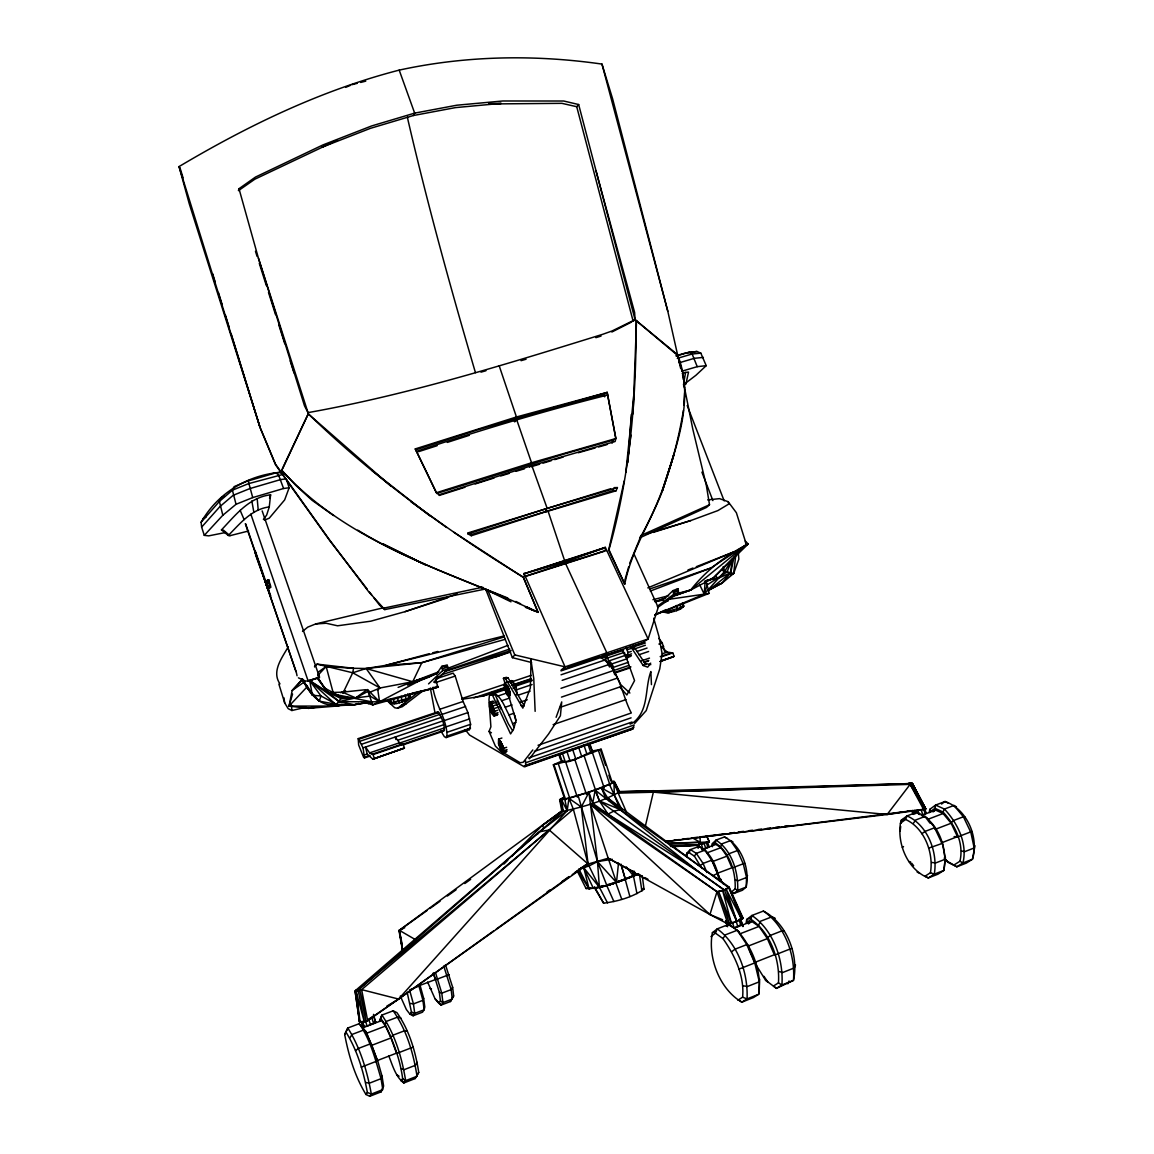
<?xml version="1.0" encoding="UTF-8"?>
<svg xmlns="http://www.w3.org/2000/svg" width="1154" height="1154" viewBox="0 0 1154 1154"><rect width="100%" height="100%" fill="white"/><g stroke="black" fill="none" stroke-linecap="round" stroke-linejoin="round"><path stroke-width="1.5" d="M687.005 856.181L687.034 852.994L690.438 849.604L698.978 846.43C711.859 852.719 716.721 867.996 720.024 880.92M945.429 857.162L943.857 870.419L937.885 874.213L928.35 877.934L925.046 876.203L930.427 872.741C933.874 852.994 924.513 827.981 905.587 819.47L900.437 823.278C897.148 844.281 907.751 869.842 928.35 877.934L934.264 874.169L943.857 870.419C948.054 848.781 938.375 820.754 916.608 812.286L907.058 815.907L901.418 820.105L900.437 823.278M440.842 730.915L444.333 736.656L446.079 737.594L469.534 729.616L470.601 724.294L467.933 712.595L463.1 701.473L455.21 676.071L453.147 673.143L436.313 678.711M619.092 806.574L614.332 795.149L613.928 781.316L611.086 781.72M712.364 846.733L712.436 843.56L715.985 840.098L724.452 836.953L727.337 838.453M739.498 932.158L728.838 924.383L717.254 928.855L712.379 932.735C707.604 957.575 719.505 989.122 741.834 1002.177L753.403 997.561L758.712 994.258C762.174 971.279 752.177 947.29 737.218 930.268L725.52 934.783L722.952 938.577C734.838 955.483 744.633 976.039 742.599 997.186L737.882 1000.186M531.042 661.026L530.335 688L522.834 708.123L505.539 678.624L503.418 678.292L504.731 682.317M489.772 705.743L490.998 703.709L491.445 709.191L494.402 714.037L492.946 714.037L491.359 711.412L489.772 705.743L490.609 705.455M608.648 550.097L608.951 549.722C630.214 475.232 636.402 397.726 636.142 320.567L677.557 354.711C695.299 399.659 675.898 447.247 662.54 490.623C650.524 522.012 631.18 550.746 624.761 584.155L608.648 550.097L624.199 481.03M636.546 320.307L633.056 413.868M490.161 703.998L493.119 708.844L493.566 714.312M494.143 716.086L493.537 708.729L489.57 702.238L489.44 706.912L492.282 714.34L494.143 716.086L497.489 714.946M724.452 836.953C741.575 845.464 750.071 868.976 746.176 887.094L742.397 890.253L733.93 893.47L731.751 891.725L735.156 888.854C735.877 872.222 729.876 852.215 715.336 842.91L715.985 840.098C731.91 850.238 738.488 872.164 737.666 890.34L733.93 893.47L731.506 891.869M502.567 751.211L503.764 750.446L501.947 750.893L499.047 744.301L498.816 741.402L500.014 740.637L498.816 741.402M503.404 750.922L501.182 747.951L499.653 741.128M504.861 686.529L505.279 684.683L507.63 687.64L508.842 695.429L506.491 692.458L504.861 686.529L505.769 684.957L504.904 685.245M502.928 750.735L502.149 745.845L499.177 740.926M503.144 752.971L502.581 745.772L498.6 739.166L498.441 743.71L501.269 751.139L503.144 752.971L506.462 751.817M746.58 923.027L746.725 919.478L751.889 915.483L763.342 911.069C786.768 923.142 799.102 955.252 793.462 980.395L776.411 988.372L765.549 980.193L755.581 964.153M508.842 695.429L510.097 694.593L509.866 691.462L507.63 685.678L506.75 685.966M465.177 729.602L469.563 735.055L523.757 766.487L524.969 766.617L525.661 765.318L525.459 760.327M631.296 414.502L627.935 462.682M778.46 982.891C780.046 959.739 770.569 932.778 751.023 919.349L751.889 915.483C773.324 930.11 783.71 959.666 781.922 984.997L776.411 988.372L773.454 986.006L778.46 982.891L781.922 984.997L793.462 980.395C795.452 955.094 784.936 925.436 763.342 911.069M946.294 860.711L956.854 866.798L962.97 862.947C967.643 843.372 957.632 823.134 944.419 809.069L935.62 805.074L929.778 809.343L929.605 812.2L934.942 808.319L935.62 805.074L945.068 801.496C967.139 809.113 979.14 837.415 972.476 859.225L966.302 863.105L956.854 866.798L948.011 862.355L944.188 858.114M683.788 405.011L684.611 392.778M666.19 609.572L654.808 614.88L704.272 594.151L705.166 580.996M577.447 871.429L586.044 888.508C602.662 888.984 618.299 881.844 633.575 876.117L634.022 871.054M625.857 472.274L634.022 393.024M578.01 871.097L589.059 888.724L606.917 885.652L616.481 882.493L618.515 863.004M654.837 614.995L708.989 593.387L708.585 590.386L722.015 583.159L730.684 572.745L732.069 559.488L724.582 571.504L704.272 594.151L670.618 599.07M263.386 519.401L266.646 515.102L269.271 506.923L270.599 494.806C249.019 497.345 235.387 515.275 221.453 529.917L228.319 535.485L229.963 535.687L248.572 530.984M512.664 730.77L508.323 723.746L495.066 694.448L489.498 694.823L488.979 699.612L490.897 726.804L489.065 731.391L495.383 746.104L499.956 750.634L520.165 762.736L523.209 762.246L532.802 749.941M610.754 488.719L468.149 532.874L467.99 533.898L471.308 535.73L471.438 534.547L612.716 490.724L616.02 490.811L617.419 487.579L614.188 487.637L612.716 490.724M614.649 674.657L612.803 665.469L610.452 662.107L608.865 662.555M900.149 831.313L900.697 826.509M901.058 823.307L901.418 820.105L904.577 818.907M524.969 766.617L632.882 728.953L634.109 724.986L525.777 762.736M708.34 590.112L722.015 583.159L733.655 573.466L735.906 554.136M357.769 530.162C414.488 564.854 478.477 583.823 538.081 612.37L523.252 577.087C446.136 530.22 373.175 476.689 308.277 413.796L281.634 470.197C340.993 535.744 427.773 565.763 507.789 598.017M626.103 647.106L627.935 652.529L627.329 657.506L625.079 655.876L622.756 651.087M929.374 812.546L929.778 809.343M628.281 455.311L630.978 435.116M712.436 843.56L712.09 846.055L715.336 842.91M759.664 979.212L758.712 994.258L747.042 998.917L741.834 1002.177L739.036 999.999M388.552 699.497L389.763 703.45L396.846 703.493L402.169 701.935L401.188 696.28M954.372 864.75L959.94 861.23C964.181 843.329 955.05 824.85 942.977 811.983L934.942 808.319M665.598 841.67L925.825 809.012L912.396 783.508L619.51 791.875C602.388 801.655 582.496 807.093 563.224 811.262L355.071 990.911L359.558 1022.155L367.679 1020.727L398.563 999.061L567.162 810.627L568.965 798.395L601.465 787.894L613.914 782.383L613.928 781.316M317.927 674.239L319.355 677.629L306.387 681.076M683.832 382.378L685.591 372.425L688.534 372.093L685.966 383.719L683.644 385.898M342.825 693.381L352.72 672.782L353.557 668.296L366.121 668.498L421.83 662.67L505.163 639.345M683.442 410.261C675.927 455.022 662.18 499.047 639.604 538.586L641.148 535.528L629.637 563.455M343.531 704.618L336.737 706.06L308.421 708.34L289.034 706.104L292.178 690.481L302.06 679.49M621.717 809.098L614.332 795.149L601.465 787.894L607.624 797.933L728.967 887.859L722.692 890.845L717.009 891.725L592.666 803.328L595.219 790.115L699.093 872.107L724.51 890.152L736.829 921.498L729.501 923.82L727.9 923.95L709.941 914.531L608.201 858.244L590.43 804.093L588.929 792.365L613.914 782.383L619.51 791.875L654.058 792.192L910.131 784.374L912.396 783.508L910.059 783.321L908.357 783.451L912.396 783.508L925.825 809.012L912.295 783.854M705.786 580.722L708.585 590.386L730.684 572.745L734.002 557.281M592.666 803.328L588.929 792.365L561.594 799.953L563.224 811.262L561.782 810.93L559.661 799.722L568.965 798.395L573.365 809.214L361.635 989.642L358.36 991.185L364.361 1021.982L356.139 991.661L355.071 990.911L359.558 1022.155L355.951 990.031M308.219 681.221L250.836 514.121M415.584 449.887L476.919 430.067L607.177 392.403L615.847 438.52L615.14 441.506L532.412 465.437L439.01 494.792L436.4 492.729L415.267 448.906L516.444 416.983L607.177 392.403L615.847 438.52L612.832 440.265L564.162 453.998L436.674 493.479M612.125 443.136L612.832 440.265M645.36 826.091L653.698 790.706L618.198 791.572L619.51 791.875L614.491 781.647M381.152 1091.843L383.618 1086.102L382.017 1076.091L377.675 1060.8L366.092 1031.705L359.211 1023.685L347.816 1028.012L344.7 1034.503C348.58 1055.319 354.884 1076.336 365.977 1094.482L369.77 1096.3L381.152 1091.843L381.786 1089.405M401.924 1080.288L403.813 1083L405.645 1080.678C401.953 1057.8 395.086 1034.33 381.887 1015.087L379.464 1021.29L381.887 1015.087L393.168 1010.803L396.918 1012.635C409.237 1030.003 415.527 1051.51 418.729 1072.412L415.079 1078.586L403.813 1083C395.346 1076.437 392.576 1065.171 388.653 1055.65M514.872 715.379L515.939 720.644L513.718 728.939L510.587 733.944L492.484 695.112L489.498 694.823M635.219 872.525L608.201 858.244L588.078 864.043L398.563 999.061L365.89 1021.492L359.659 1021.737M624.877 580.159L628.685 566.802M339.954 704.719L336.737 706.06L289.034 706.104L292.553 694.059M578.659 104.538L576.726 106.716L633.157 321.259L635.061 319.672L578.659 104.538L563.743 101.018L502.783 100.989L456.883 105.202L414.661 113.121L371.588 125.959L322.947 144.928L255.496 177.067L238.993 188.708L238.431 190.641L254.89 179.173L337.516 140.009M722.577 919.738L709.941 914.531L717.009 891.725L724.149 889.994L729.14 887.109L743.032 918.108L736.829 921.498L722.692 890.845L731.434 923.388L727.9 923.95L717.009 891.725L590.43 804.093L597.483 861.591L599.402 887.311L593.358 888.378L583.78 867.808L580.895 867.62M269.531 498.239L270.599 494.806M662.194 490.854L673.878 454.2M662.54 490.623L674.224 453.94M708.989 593.387L704.272 594.151L707.301 584.833L727.034 571.951L732.069 559.488M974.957 845.694L972.476 859.225L962.97 862.947L959.94 861.23M730.597 574.894L733.655 573.466L738.849 559.127L738.243 552.218M556.113 717.298L561.724 701.92L560.411 715.754L548.525 734.059L529.325 758.842M225.419 532.528L208.73 535.86L204.287 535.355L201.633 527.118L219.996 506.519L233.137 495.326L249.798 488.604L280.667 479.559L286.25 478.852L289.149 487.753L284.663 499.898L269.243 518.189L264.396 520.165M411.127 1013.183L413.132 1015.765L414.733 1013.356L413.435 1003.908L409.555 989.959L420.143 985.574L423.648 998.311L422.912 1000.316L424.153 1009.764L422.494 1012.188L413.132 1015.765L410.002 1014.236L406.367 1009.534L400.323 996.061M382.017 1076.091L381.036 1078.658L382.811 1089.607L371.328 1094.093L369.77 1096.3M562.157 760.904L553.343 764.813L564.782 799.333L567.162 810.627L539.668 831.76L356.139 991.661L360.192 1022.343L361.216 1021.564L362.803 1026.714L367.102 1026.065L375.627 1022.415L373.535 1014.38M664.444 611.548L663.579 612.139L667.906 612.918L676.677 610.654L677.398 608.865L676.374 605.489M905.587 819.47L907.058 815.907C927.816 825.139 938.087 852.561 934.264 874.169L930.427 872.741M787.865 983.799L789.062 980.958M795.539 964.989L794.284 967.917L782.657 972.534L779.109 971.509M400.986 1080.808L402.645 1078.687C400.265 1059.733 393.269 1041.629 385.133 1024.464L386.489 1021.348L397.856 1017.02L401.231 1018.333M710.951 936.63L715.393 933.11L717.254 928.855C738.199 944.232 748.254 973.471 747.042 998.917L742.599 997.186M403.381 744.763L443.929 731.016L444.478 727.871L442.862 720.947L438.679 712.436L437.669 711.931L358.23 738.618L358.634 744.965L363.625 757.341L364.52 757.947L369.583 756.231M689.861 851.94L687.034 852.994L685.966 855.778L690.438 849.604L696.295 853.369L703.074 863.437L706.969 872.539M445.458 964.715L452.656 987.319L453.652 995.96L450.406 1001.542L441.131 1005.091L438.794 1003.273L434.986 998.672L427.6 982.068M282.658 468.697L308.277 413.796M720.846 846.3L722.015 843.79L730.54 840.617L732.905 841.814M450.406 1001.542L453.652 995.96M415.079 1078.586L418.729 1072.412M364.52 757.947L363.063 747.879L358.23 738.618M701.098 843.545L703.074 849.431L709.133 846.906L707.546 842.204L697.059 844.916L670.561 846.502M758.842 924.657L760.457 921.267L772.012 916.781L775.199 918.31M398.116 687.38L412.743 681.74L421.83 662.67L504.211 636.893M345.897 1032.022L347.816 1028.012C360.308 1047.832 367.16 1071.143 371.328 1094.093L367.361 1092.449C363.524 1071.475 357.264 1050.183 345.897 1032.022L344.7 1034.503M402.198 944.405L399.327 930.297L416.378 940.193M942.977 811.983L944.419 809.069L953.94 805.449L956.464 806.848M747.547 875.511L746.551 877.53L746.176 887.094L737.666 890.34L735.156 888.854M699.035 844.699L700.233 842.29L700.074 837.155M942.328 842.853L945.4 859.167L935.75 862.918L931.768 862.471M319.456 676.965L308.248 681.105M616.654 882.449L638.191 874.126L608.389 885.233L599.402 887.311L588.078 864.043L581.313 806.978L588.929 792.365M707.546 842.204L706.234 842.853L709.349 841.973L706.536 835.712L709.349 841.973L706.508 842.708M334.732 141.221L321.937 147.25L370.42 128.339L413.363 115.53L414.661 113.121L399.197 70.12C321.158 90.214 248.067 125.555 179.043 166.58L189.27 203.811L259.982 427.182L275.474 464.124L329.337 539.639L368.703 591.8L384.772 609.601L485.603 588.987L512.39 657.665L531.561 662.511M201.633 527.118L201.113 522.243C217.5 493.494 246.812 475.462 279.585 472.39L282.283 473.645M288.197 646.875C282.095 657.794 271.277 671.368 279.975 683.904M407.535 685.115L436.861 673.604L441.751 666.392L447.218 664.935L448.012 668.858L433.702 682.173M437.121 712.883L437.669 711.931M634.051 554.122L658.198 607.437L648.101 638.984L565.042 666.853L561.19 669.998L642.619 642.663L648.101 638.984L605.331 547.357L523.757 573.827L524.825 576.654L604.206 551.309M446.079 737.594L447.031 736.079C447.045 719.331 435.851 705.238 433.168 688.996M417.33 1062.372L415.469 1065.272L404.03 1069.715L401.145 1068.662M410.002 1014.236L411.444 1012.029L407.146 992.238M452.656 987.319L451.171 989.598L441.78 993.161L439.357 992.353L433.399 973.024M349.821 1037.908L352.129 1034.417L363.625 1030.046L366.092 1031.705M504.673 682.836L504.096 685.332L505.264 690.568L507.471 695.501L509.448 697.276L510.039 694.809L508.871 689.529L506.649 684.567L504.673 682.836L512.506 680.846L515.852 687.193L517.006 692.458L516.401 694.924M701.935 868.486L694.419 856.153L696.295 853.369L704.892 850.166L712.609 861.533L720.009 878.915L723.558 884.137M511.121 681.264L511.626 680.514M365.977 1094.482L367.361 1092.449M913.434 823.235L915.67 820.004L925.277 816.34L935.577 828.485M402.169 701.935L410.463 696.958L409.526 694.001M438.794 1003.273L440.424 1000.994L439.357 992.353M650.697 663.132L647.697 667.156L643.182 665.512L630.43 646.197M755.682 962.551L739.007 969.115M613.914 782.383L618.212 793.144L654.058 792.192L887.137 814.479L910.131 784.374L912.396 783.508L925.032 808.204L925.162 809.358L887.137 814.479L667.026 841.309M435.606 679.432L437.929 687.12L379.551 701.747L371.747 701.863L354.191 704.748L336.42 704.387L321.028 695.992L312.359 695.271L301.785 678.797C308.767 691.563 319.398 708.051 336.42 704.387L341.8 697.348L324.173 687.798L318.374 678.841M605.331 547.357L565.085 562.229L523.757 573.827L604.811 547.991L605.893 550.775L606.456 550.242L525.214 576.192L524.118 573.249M585.814 865.399L583.78 867.808L589.059 888.724L590.285 887.7M676.677 610.654L683.832 606.138L682.807 602.777M656.453 601.595L664.906 598.32L673.013 590.617L677.903 588.67L678.538 592.839L657.621 607.523M512.39 657.665L514.785 654.909L565.042 666.853L525.214 576.192M201.113 522.243L219.404 501.413L232.416 490.176L248.427 483.685L283.624 474.265M537.288 834.443L539.668 831.76L549.189 829.957L588.078 864.043L586.823 864.202L589.593 865.644L597.483 861.591L612.269 859.283M643.182 665.512L645.057 663.42L650.798 664.632M634.657 723.443L646.211 710.619L659.771 668.858L662.079 653.553L658.948 636.445L653.683 618.212M428.538 683.889L442.646 670.633L448.012 668.858M675.523 595.594L690.669 590.026C705.988 570.437 726.054 555.117 748.181 544.01L745.268 540.995L736.382 512.737L728.145 501.701L719.533 498.629L707.69 499.913M204.287 535.355L222.823 515.247L236.036 504.284L252.712 497.59L283.581 488.503L289.149 487.753M289.034 706.104L306.993 686.947M317.783 675.451L326.164 666.522L353.557 668.296L317.061 664.141L314.566 666.709L317.061 664.141L352.72 672.782L380.027 687.986L412.743 681.74L432.303 675.508M302.838 679.187L292.178 690.481L304.916 681.495M679.071 608.966L683.832 606.138L678.898 609.86M404.679 701.041L409.006 697.766L407.78 693.814M672.566 596.142L690.669 590.026L712.855 578.399L745.974 544.803L745.268 540.995M503.981 864.043L507.789 860.206M511.583 856.369L542.005 825.644L562.387 810.512M228.319 535.485C240.061 523.599 251.543 509.145 269.271 506.923M390.975 1037.158L392.894 1035.225L404.333 1030.854L407.16 1030.955M406.323 699.612L410.334 696.612L406.554 700.276M718.163 873.232L713.244 875.468M737.521 920.791L743.032 918.108M704.56 581.76L712.855 578.399L748.181 544.01L745.123 545.885M680.413 609.211L682.995 606.73L681.971 603.369M727.135 855.417L728.91 853.758L737.464 850.556L739.252 850.887M676.085 355.735L685.721 352.922L696.944 351.465L700.839 353.153L706.219 365.674L695.905 375.295L683.428 384.816M374.3 758.192L373.031 754.572L369.641 752.884L365.486 747.056L367.217 754.038L372.886 759.217L404.434 747.965L403.164 744.359L399.544 742.758L395.216 737.031L395.923 739.512M677.903 588.67L673.518 592.622L673.561 594.483L657.318 606.283M683.759 383.993L692.775 429.043L706.407 485.747L709.508 504.745L706.479 507.443L640.066 537.677M767.713 937.654L770.18 935.476L781.792 930.932L784.157 931.235M594.339 887.455L603.6 903.164C617.65 901.447 632.277 897.264 644.004 889.244L642.288 875.771M267.122 587.256L270.555 585.453L270.238 587.198L267.771 589.204L267.122 587.256L270.31 585.078M971.913 831.428L958.354 836.664M951.574 822.355L953.839 820.407L963.402 816.744L965.119 817.176M372.886 759.217L404.434 747.965M358.36 991.185L356.139 991.661L549.189 829.957M266.055 583.938L269.271 581.731L268.738 579.885L267.901 579.986C263.242 581.371 266.56 586.665 269.271 581.731M377.416 690.15L380.027 687.986L366.121 668.498L352.72 672.782M302.507 631.44L307.757 627.127L315.648 623.968L383.546 607.74M791.644 948.386L775.171 954.877M672.883 595.752L690.669 590.026L745.974 544.803L710.864 568.013L650.308 591.064M355.475 1050.76L358.317 1048.467L369.886 1044.038L371.833 1044.5M902.356 847.498L903.524 846.56M266.127 584.804L269.632 582.28C264.353 582.092 267.54 589.463 266.862 584.501M377.675 1060.8L361.289 1067.133M726.356 926.345L728.838 924.383L731.809 926.763M397.596 708.253L418.152 692.357L423.172 690.698L402.328 706.681L397.596 708.253L394.755 707.777L387.326 700.824M700.608 865.37L703.074 863.437L711.715 860.206L712.826 860.783M925.277 813.916L926.229 813.166L924.7 808.694L923.647 809.199L925.277 813.916L922.897 814.955L921.123 809.762L917.776 810.209L919.262 814.565M751.023 919.349L746.306 922.955L746.725 919.478L749.97 918.223M748.398 923.95L751.716 921.426L759.058 926.417L767.367 938.606L774.348 954.733L754.875 962.393L748.614 947.823M731.622 951.747L735.04 949.179L746.797 944.592L748.254 945.256M266.661 586.549L270.267 584.184L268.94 582.554M268.55 589.218L267.771 589.204L270.974 587.04L270.238 587.198M921.902 833.722L924.945 831.457L934.61 827.764L942.01 843.502L928.638 848.132M563.037 810.094L398.967 930.528L402.544 950.434M732.271 922.205L734.146 927.802L742.31 924.123L740.781 919.579M913.752 814.392L916.608 812.286L919.103 814.335M265.434 581.991L268.738 579.885M602.172 656.237L606.845 652.832L565.619 563.628L548.035 511.049L471.308 535.73M941.534 804.064L945.068 801.496L948.343 803.227M933.038 811.897L935.548 810.079L943.078 813.527L951.141 823.249L957.488 836.65L941.476 842.838M335.179 694.405L371.747 701.863L354.191 704.748L339.247 701.646L327.505 691.895L317.263 678.22L309.748 680.658L339.247 701.646L355.735 697.881L367.361 689.515L372.699 704.863L437.929 687.12L436.414 686.341M360.192 1022.343L361.231 1021.708M386.691 1006.259L398.563 999.061L493.422 931.105M496.335 929.013L569.311 876.737M572.225 874.645L585.366 865.24M402.054 929.1L399.284 930.398L426.951 910.621M429.865 908.53L440.063 901.245M447.348 896.038L456.075 889.792M464.817 883.531L470.644 879.362M317.667 672.508L326.164 666.522L333.059 692.313M560.83 812.43L542.005 825.644L544.385 828.226M547.01 891.984L549.953 889.922M561.753 881.685L569.124 876.55M575.024 872.424L585.352 865.226M663.579 612.139L668.036 612.428M550.213 408.502L604.278 394.351L607.177 392.403M744.633 863.25L732.501 867.837M561.695 804.612L559.661 799.722L564.537 796.967M249.163 480.295L234.103 486.656L232.416 490.176L236.036 504.284M682.043 371.372L677.557 354.711M413.074 1047.14L396.861 1053.4M660.03 661.646L674.095 656.352L672.782 652.933L667.286 652.082L662.439 653.727M449.194 974.625L435.88 979.645M531.893 465.74L547.169 508.366L545.352 509.188L546.203 511.727L616.02 490.811M404.953 694.953L406.179 698.92L389.677 703.089L394.668 703.276M389.677 703.089L391.177 702.281M553.343 764.813L574.779 759.346L601.162 749.249L612.139 782.21M559.661 799.722L564.176 797.255M203.09 518.593L206.076 516.992M559.185 753.966C560.036 772.459 583.246 753.1 592.593 752.047L589.91 743.955M265.91 583.708L266.17 581.76M312.359 695.271L309.748 680.658L327.505 691.895L341.526 698.776L355.735 697.881L368.285 691.203L368.198 690.265L379.551 701.747L427.355 676.633M561.854 762.044L563.657 761.092M224.381 496.162L221.366 497.706L219.404 501.413L222.823 515.247M611.851 332.02L631.642 322.024M626.766 878.353L636.301 874.213M399.284 930.398L404.765 927.729M505.697 687.726L482.963 696.107L461.989 699.266M370.78 702.382L364.26 702.252L368.241 703.565L370.78 702.382L372.699 704.863L379.551 701.747L377.805 689.919M630.098 724.106L633.243 722.678C649.327 709.681 644.538 688.851 650.856 671.541L651.447 684.611M641.206 535.355L709.508 504.745M706.897 580.073L717.427 578.673L730.684 572.745L733.655 573.466M606.759 656.713L601.494 657.174L606.759 656.713L620.823 684.74L629.896 693.006M626.333 866.899L633.575 876.117L638.249 874.141M345.637 87.372L350.484 85.338M345.363 690.914L342.334 692.184L330.131 692.53M647.812 587.891L734.665 551.569L696.295 566.701M370.405 692.011L380.027 687.986M628.497 878.107L631.267 877.011M687.957 570.004L692.963 568.028M704.589 581.645L712.855 578.399M767.367 938.606L747.922 946.193L737.218 930.268M739.714 933.918L759.058 926.417M416.998 681.726L430.081 676.677M712.379 932.735L715.668 931.466M734.117 928.234L751.716 921.426M504.428 635.854L385.869 665.31L366.121 668.498L412.743 681.74L438.751 671.801M447.94 668.281L507.933 645.36M390.975 1037.951L371.848 1045.293L366.467 1033.306L362.673 1027.825L381.57 1020.641L385.508 1026.05L390.975 1037.951L396.486 1053.169L377.329 1060.555L372.453 1046.981M935.144 829.38L951.141 823.249M921.296 815.489L935.548 810.079M366.467 1033.306L385.508 1026.05M927.152 819.6L943.078 813.527M419.811 985.444L435.534 979.515L433.212 973.312M717.615 873.189L731.939 867.794L726.905 856.167L721.005 847.627L715.855 844.439L701.675 849.719M510.054 651.621L497.057 656.482L490.594 657.737M712.609 861.533L726.905 856.167M589.593 865.644L583.78 867.808L599.402 887.311M706.753 852.936L721.005 847.627M356.139 991.661L361.635 989.642L398.563 999.061M653.077 532.441L690.842 520.541L717.903 510.587L728.823 504.009L728.145 501.701M657.708 601.306L662.684 599.489M597.483 861.591L616.481 882.493L625.367 879.334L621.011 864.346L625.367 879.334L606.917 885.652L597.483 861.591L578.183 795.813M717.038 584.919L722.015 583.159M528.691 757.947L632.06 722M525.661 765.318L633.806 727.597M523.757 766.487L632.882 728.953M503.634 752.336L506.952 751.196M538.053 745.268L631.325 712.97C621.4 694.65 619.309 666.233 598.666 656.525M534.432 751.384L631.094 717.831M498.773 742.599L499.61 742.31M553.098 724.654L625.958 699.598M499.047 744.301L499.884 744.027M501.399 743.897L502.235 743.609M499.61 746.292L500.432 746.003M502.149 745.845L502.971 745.571M500.346 748.225L501.182 747.951M502.697 747.835L503.533 747.547L503.808 749.263L502.971 749.552M503.332 748.441L506.649 747.302M501.168 749.855L502.004 749.566M501.947 750.893L502.783 750.605M503.692 750.749L507.024 749.61M617.217 881.743L625.107 879.031L629.882 896.543M649.529 589.074L710.864 568.013M498.6 739.166L501.918 738.026M499.783 741.229L501.399 741.993L500.562 742.267L501.211 744.95M340.69 692.746L345.753 691.015M447.031 736.079L470.543 728.073M492.181 692.27C501.427 695.747 504.558 707.013 509.044 714.946L514.107 713.215M561.464 697.117L617.275 678.134M509.044 714.946L512.564 723.601L515.953 722.447M559.964 707.416L620.91 686.601M315.648 623.968L326.193 623.247L337.559 625.8L370.78 621.184L404.982 611.678L457.272 593.964M397.986 740.176L443.901 724.654M611.836 667.863L628.454 662.252M490.19 709.58L493.523 708.455M493.537 708.729L500.259 706.464L497.085 700.334M491.359 711.412L492.195 711.138M369.641 752.884L399.544 742.758M446.064 726.861L469.692 718.855M493.667 710.835L494.503 710.561M613.019 670.431L613.827 670.157L613.308 668.18M641.408 660.853L649.5 658.112M505.308 707.2L512.059 704.906M520.497 702.05L527.248 699.757M561.003 688.332L613.322 670.604M364.794 754.86L367.217 754.038M398.606 743.407L444.478 727.871M491.186 712.191L494.518 711.066M613.899 670.488L628.829 665.425M494.287 711.427L497.648 710.287M492.181 713.028L493.018 712.739M493.955 712.581L494.792 712.306M372.28 754.182L402.357 743.998M648.793 660.463L643.918 662.107L648.36 661.213M660.175 656.597L671.556 652.746M364.924 757.082L370.001 755.351M400.467 745.022L444.478 730.107M614.058 672.609L630.935 666.897M373.031 754.572L403.164 744.359M661.386 656.799L672.782 652.933M492.946 714.037L494.749 713.518M494.662 713.763L498.023 712.624M614.894 673.027L630.041 667.892M494.619 715.393L497.965 714.268M447.031 732.3L470.601 724.294M661.069 660.78L674.095 656.352M373.809 758.64L403.886 748.412M660.117 661.372L673.128 656.943M412.743 681.74L436.861 673.604M445.632 670.647L509.779 649.01M360.337 741.142L440.035 714.326M606.528 658.328L623.42 652.645M633.56 649.226L645.389 645.259M506.491 692.458L507.371 692.169L509.707 695.141M508.986 691.765L509.866 691.462M441.982 714.427L465.61 706.479M498.009 696.006L506.519 693.136M516.747 689.703L532.081 684.538M561.046 674.787L605.36 659.872M627.935 652.529L631.296 651.404M507.371 694.117L508.236 693.828M509.275 693.597L510.14 693.294M361.721 744.186L441.506 717.312M608.158 661.17L626.752 654.895M636.907 651.476L647.048 648.058M658.891 644.076L662.266 642.937L664.661 651.491M508.193 695.17L510.097 694.593M628.209 654.982L631.57 653.842M489.57 702.238L492.917 701.113M490.392 702.584L493.739 701.459M626.305 657.203L631.368 655.587M627.329 657.506L630.69 656.366M489.815 704.517L490.638 704.228M491.431 703.94L496.451 702.252M501.557 700.766L509.967 697.939M518.391 695.097L530.176 691.116M562.157 680.326L609.283 664.415M363.063 747.879L442.862 720.947M444.29 720.572L467.933 712.595M610.87 664.228L627.487 658.631L626.074 655.4M638.955 654.751L648.62 651.491M663.694 646.399L661.487 647.149L667.286 652.082M491.532 705.282L492.383 704.993M610.841 664.992L611.649 664.718L610.783 663.766M492.542 706.104L499.249 703.839M490.061 707.474L490.883 707.2M492.369 706.883L493.205 706.594M509.722 681.783L512.506 680.846M461.961 698.516L504.139 684.394M512.564 681.567L531.128 675.35M510.833 683.168L513.617 682.23M439.501 709.378L463.1 701.473M473.89 697.896L504.168 687.741M514.266 684.351L531.085 678.711M512.001 685.404L531.056 679.216M568.244 666.738L596.979 657.088M505.135 688.361L506.015 688.072L505.726 686.241M482.963 696.107L504.875 688.75M507.63 687.64L508.496 687.337M516.444 684.812L531.835 679.692M601.941 656.756L622.165 649.962M632.262 646.572L644.062 642.605M494.821 693.136L507.572 688.866L506.678 686.168M515.189 686.284L532.167 680.586M561.017 670.892L601.753 657.203M359.11 739.18L438.679 712.436M602.792 657.217L623.506 650.337M633.07 647.033L645.432 642.966M505.712 690.438L506.577 690.15L506.015 688.072M508.409 689.674L509.289 689.371M513.068 688.13L515.852 687.193M627.185 649.774L633.907 647.509L632.825 644.841M401.621 705.224L406.41 703.637M503.418 678.292L506.289 677.326L508.149 678.004L524.248 705.887L520.829 705.556M434.957 682.779L455.21 676.071M467.99 533.898L547.169 508.366L617.419 487.579M442.429 668.772L447.795 666.998L441.751 666.392L442.646 670.633M678.509 590.978L673.518 592.622L673.013 590.617M673.561 594.483L678.538 592.839M441.347 674.888L510.616 652.01M436.327 677.528L441.593 675.782M663.348 602.489L668.253 600.873M415.267 448.906L416.507 451.373C479.545 430.442 543.173 411.185 607.61 395.029M404.982 611.678L447.579 597.844M418.455 451.704L437.121 445.704M447.29 442.415L469.346 435.318M654.621 601.638L664.906 598.32M439.212 495.441L464.903 487.262M475.174 483.988L494.013 477.987M445.083 671.455L511.135 650.452M664.242 612.284L680.745 607.682L679.706 604.321M595.897 337.66L601.032 336.074M267.468 588.67L268.435 588.929M265.463 582.308L266.199 582.092M268.536 581.876L269.156 581.068M266.156 585.049L266.891 584.818M646.298 534.042L690.842 520.541M500.793 475.938L509.275 473.371M516.04 471.322L524.522 468.755M531.273 466.706L539.654 464.182M543 463.158L551.367 460.634M554.713 459.624L563.094 457.085M255.842 552.867L255.121 553.43L256.275 554.555M702.555 843.891L703.464 843.617M513.617 419.45L562.546 405.357M681.956 371.17L697.232 366.669L706.219 365.674M682.23 373.42L685.591 372.425M679.1 362.803L694.376 358.317L703.392 357.394M238.993 188.708L258.381 258.034L304.497 405.833L307.988 412.627C408.155 394.783 505.611 364.39 602.633 334.328L612.053 330.982L635.061 319.672L634.613 312.402L595.94 170.648M676.258 356.009L689.255 352.215L692.14 354.004L697.232 366.669M677.268 358.36L692.14 354.004L700.839 353.153M303.271 706.854L308.421 708.34L313.585 706.825M521.045 360.683L526.065 359.226M508.712 688.534L507.861 688.794L506.967 686.082M578.298 452.743L595.219 447.94M598.594 446.973L607.047 444.578M509.318 690.352L508.452 690.597L509.347 693.309L508.005 690.727M480.958 372.151L485.964 370.737M591.338 751.211L601.162 749.249M358.735 703.478L354.191 704.748L337.069 705.729L327.404 704.719M615.847 438.52L531.547 462.768L436.4 492.729L416.507 451.373M342.175 704.373L337.069 705.729L333.939 704.373M429.158 653.755L385.869 665.31L421.83 662.67M432.62 652.832L437.813 651.447M492.484 695.112L495.066 694.448M352.1 84.646L357.221 83.333M360.639 82.453L365.76 81.141M652.933 599.734L668.599 595.709M677.586 593.387L690.669 590.026M493.422 707.734L492.614 707.95L491.763 705.354M493.984 709.465L493.191 709.681L494.042 712.278M505.539 678.624L508.149 678.004M411.805 693.294L437.929 687.12L432.649 687.481M278.879 684.091L284.692 702.93L288.197 708.686L291.875 710.518L305.796 707.287M600.527 886.243L603.499 885.594M383.388 608.216L482.761 587.213M586.044 888.508L588.872 887.974M413.363 115.53L455.484 107.61L501.254 103.384L488.921 103.615M399.197 70.12C465.74 55.58 534.648 54.411 601.97 64.09L612.586 98.739L667.791 311.234L680.644 368.414M500.346 742.368L503.216 749.134L501.139 746.782L500.562 745.066L501.37 744.907M502.437 744.719L501.629 744.878L500.778 742.296M502.841 746.494L502.625 749.263M696.944 351.465L685.721 352.922M887.137 814.479L895.475 813.094M898.807 812.546L903.813 811.724M907.145 811.161L910.477 810.613M923.993 808.377L925.032 808.204L923.806 808.348M279.585 472.39L272.892 473.385M308.421 708.34L318.821 706.811M660.001 600.628L663.536 600.109M345.738 704.503L337.069 705.729L309.748 680.658L321.028 695.992L319.211 701.113L336.42 704.387M707.243 846.848L709.133 846.906M666.94 841.151L670.517 840.703M674.08 840.242L679.432 839.564M682.995 839.102L688.347 838.424M691.924 837.963L697.276 837.285M700.839 836.823L706.19 836.145M709.768 835.684L715.119 835.006M718.682 834.558L724.034 833.866M729.386 833.188L734.737 832.496M738.315 832.048L743.666 831.356M749.018 830.678L752.581 830.216M757.933 829.538L761.496 829.077M766.847 828.399L770.425 827.952M775.776 827.259L779.339 826.812M784.691 826.12L788.269 825.673M683.543 384.037L685.966 383.719M336.737 695.949L341.8 697.348L355.735 697.881L370.174 696.093L379.551 701.747M698.343 844.829L670.171 845.031M365.573 689.703L342.334 692.184L355.735 697.881M408.646 696.8L410.334 696.612M595.19 790.129L599.431 800.948L607.97 814.089L699.064 872.121L724.178 889.979M672.926 846.733L697.261 845.06M687.25 845.997L697.853 845.262M669.911 843.473L709.349 841.973M654.058 792.192L912.396 783.508M668.512 843.199L700.233 842.29L692.414 837.891M712.263 578.76L717.427 578.673L715.898 575.558M489.152 103.961L561.897 103.341L576.726 106.716M339.247 701.646L371.747 701.863M374.43 1021.723L375.901 1021.737M954.113 836.621L957.488 836.65M267.901 579.986L268.911 580.289M653.698 790.706L657.29 791.053M221.453 529.917L223.443 530.176L229.963 535.687M743.046 985.804L747.547 986.468L759.303 981.809L754.932 963.547L746.797 944.592M742.787 918.699L728.967 887.859L741.676 919.435L738.978 919.623L740.854 925.205M410.247 1003.389L413.435 1003.908L422.912 1000.316L419.046 986.381M365.659 1082.452L369.482 1083.159L381.036 1078.658C375.468 1059.834 370.593 1039.97 359.211 1023.685M712.465 577.707L717.427 578.673M394.856 703.94L391.422 703.276L390.211 699.324M908.862 861.548L910.636 861.894M305.291 680.961L298.424 677.845M730.684 572.745L721.25 570.177M961.426 850.945L964.614 851.695L974.178 847.974L970.846 832.366L963.402 816.744L953.94 805.449M666.363 611.952L669.32 612.687M592.593 752.047L589.29 743.811M735.444 880.098L737.997 880.776L746.551 877.53L743.349 864.115L737.464 850.556L730.54 840.617M281.634 470.197L295.612 485.199L311.984 500.23L333.578 515.521M368.241 703.565L372.699 704.863M430.009 988.545L431.495 988.978M396.846 703.493L394.408 702.613L393.197 698.646M525.344 607.292L538.327 612.312M325.284 689.169L327.505 691.895L341.8 697.348L332.439 693.684M411.444 1012.029L414.733 1013.356L424.153 1009.764L424.787 1006.937L423.648 998.311M595.392 790.129L599.431 800.948L620.347 809.618L729.14 887.109M527.046 607.61L534.879 610.942L526.96 606.99M506.707 598.825L480.165 586.838L511.02 601.825M922.291 815.82L927.051 818.056M382.421 543.635L425.422 564.768M382.565 543.75L425.509 564.854M515.881 601.45L520.627 603.816M467.716 728.708L469.534 729.616M468.149 532.874L471.438 534.547M720.009 878.915L721.091 879.463M917.141 872.049L919.695 873.39M638.393 874.213L641.581 875.886M644.754 877.574L647.928 879.247M669.608 611.173L671.484 612.183M489.065 731.391L491.431 732.804M706.58 851.623L698.978 846.43M689.068 852.691L694.419 856.153M440.424 1000.994L442.92 1002.61L452.267 999.061L451.171 989.598L443.742 966.057M523.224 577.375L453.984 532.355M396.687 1074.634L399.082 1076.22M402.645 1078.687L405.645 1080.678L417.012 1076.249C413.478 1053.371 406.597 1029.858 393.168 1010.803M410.81 501.673L446.584 527.479M568.965 798.395L581.313 806.978M434.986 998.672L441.131 1005.091L442.92 1002.61L441.78 993.161L435.548 972.808M699.093 872.107L599.445 800.977M715.393 933.11L722.952 938.577M642.937 888.421L644.004 889.244M372.006 470.515L429.894 515.881M636.142 320.567L677.124 354.985M765.549 980.193L767.756 981.996L763.962 976.313M391.004 486.238L308.06 413.709M384.772 609.601L379.377 604.898L373.882 597.786M609.399 801.02L607.624 797.933L620.347 809.618L613.438 811.334L607.97 814.089L590.43 804.093L709.941 914.531M722.13 569.239L724.582 571.504L723.212 566.542M607.624 797.933L615.544 805.276M308.825 689.818L319.211 701.113L308.825 689.818L303.675 680.831M658.934 638.436L662.266 642.937M399.414 702.786L397.048 697.579M620.015 687.294L626.867 694.982L634.556 680.615L624.357 652.371M741.834 923.604L743.089 926.518M928.162 820.826L930.153 823.264M944.938 858.562L948.011 862.355M911.646 863.178L913.651 865.731M367.289 589.247L329.957 540.894L275.604 464.903L260.112 427.701L231.074 333.549M369.482 592.103L371.689 594.945M380.935 1018.708L385.133 1024.464M317.48 677.283L327.505 691.895M632.608 644.884L645.057 663.42M306.877 685.418L312.46 694.477M922.464 805.016L924.239 808.117M270.007 594.959L270.454 595.767M594.498 886.921L603.6 903.164M911.573 784.1L925.162 809.358L910.131 784.374L923.806 809.791M614.721 782.816L619.51 791.875M567.162 810.627L561.594 799.953L561.782 810.93M599.041 886.56L607.523 902.918M578.818 868.948L589.059 888.724M725.736 921.036L727.409 925.421M741.676 919.435L726.299 889.474L736.757 921.267M604.869 657.535L609.528 667.026M699.728 584.862L704.272 594.151M705.859 581.818L707.301 584.833M624.761 584.155L608.951 549.722M609.543 784.619L614.332 795.149M613.899 901.577L606.47 884.93L615.63 882.291L621.761 899.327M618.212 793.144L626.608 812.488M711.715 860.206L717.572 873.838L719.187 880.56M240.162 510.371L244.129 519.574M673.489 610.091L674.066 611.461M523.252 577.087L538.081 612.37M614.534 782.773L616.366 787.172M487.608 589.737L514.785 654.909M601.465 787.894L605.807 798.611M687.193 405.516L724.164 500.865M701.92 472.159L712.898 500.605M506.577 690.15L507.371 692.169M645.1 662.324L645.966 664.617M512.564 723.601L513.804 726.933M608.201 858.244L616.481 882.493M255.553 554.771L269.401 593.286M297.054 675.768L296.232 671.96M262.16 510.919L319.528 677.254M914.516 810.44L915.612 813.613M912.237 810.382L913.391 813.729M911.977 811.349L912.915 814.089M268.045 580.217L268.42 581.299M245.312 523.714L296.059 671.686L245.614 523.757M255.149 550.545L270.7 595.998M368.198 690.265L370.174 696.093M729.501 923.82L718.682 891.768L731.434 923.388L736.108 921.253L737.853 926.561M740.19 918.613L742.801 926.474M706.248 842.362L708.008 847.599M703.897 842.853L705.801 848.522M729.717 925.566L728.693 922.536L731.434 923.388L731.073 922.291M725.592 920.748L727.597 926.72M698.632 844.252L699.598 847.166M697.131 844.757L698.17 848.334M499.22 365.89L516.444 416.983L513.775 419.234L514.655 421.859L516.819 420.056L531.547 462.768L528.763 464.687L529.599 467.211M600.686 750.663L605.605 765.405M608.879 775.243L610.524 780.162M598.522 750.691L610.105 785.456M592.579 753.115L604.206 788.023M587.646 743.234L590.877 752.971M583.809 744.763L587.054 754.528M584.241 756.159L595.882 791.154M578.457 746.696L581.703 756.476M572.413 748.744L575.658 758.524M574.779 759.346L586.42 794.37M567.148 752.192L569.845 760.342M565.72 762.188L577.317 797.154M562.488 753.519L565.186 761.64M559.704 754.139L562.387 762.246M558.464 764.222L569.47 797.414M554.122 765.145L565.619 799.823M508.539 688.592L509.13 690.409M507.399 688.924L507.14 686.024L509.52 693.251L506.721 689.126M506.909 689.068L507.5 690.857M491.503 705.411L492.138 709.955L492.931 709.739L493.797 712.335M492.195 708.066L491.936 705.296L494.215 712.22L492.772 709.797M491.734 708.167L492.311 709.898M500.735 745.008L501.298 746.725M283.581 488.503L278.518 474.9L275.921 472.837L248.225 480.915L252.712 497.59M373.377 1015.448L375.627 1022.415M373.665 1023.569L371.617 1017.208L368.703 1019.198L370.549 1024.911M258.381 258.034L307.988 412.627M365.429 1020.886L367.102 1026.065M362.673 1021.795L364.26 1026.728M362.269 1023.425L363.092 1026.021M268.204 588.439L267.858 587.213M255.467 251.312L257.097 256.448M259.275 263.3L266.329 285.557M268.493 292.409L275.546 314.667M278.806 324.938L284.778 343.777M290.202 360.899L293.996 372.886M179.043 166.58L259.982 427.182M179.88 167.503L183.053 177.774M212.61 273.628L215.25 282.196M218.409 292.467L222.102 304.44M225.275 314.725L228.968 326.697M475.448 372.655C450.94 289.221 427.788 205.311 408.112 120.579L407.42 117.16M508.625 695.646L515.939 720.644M500.259 706.464L500.995 709.147M573.365 809.214L588.078 864.043M601.97 64.09L667.791 311.234M632.421 871.169L633.575 876.117M430.327 687.986L435.116 713.475M633.402 875.67L636.965 893.629M367.679 1020.727L361.635 989.642L365.89 1021.492L359.875 990.579M402.616 950.55L399.327 930.297L402.688 950.507M251.817 500.908L253.808 511.958M604.278 394.351L604.682 396.861M682.548 374.632L683.312 379.507M683.832 382.767L684.596 387.657M530.811 659.064L533.754 678.465L535.139 711.34M283.913 697.766L284.692 702.93M639.446 874.415L641.912 891.061M613.827 670.157L614.043 671.888M257.198 498.759L258.236 510.198M291.428 705.181L291.875 710.518"/></g></svg>
